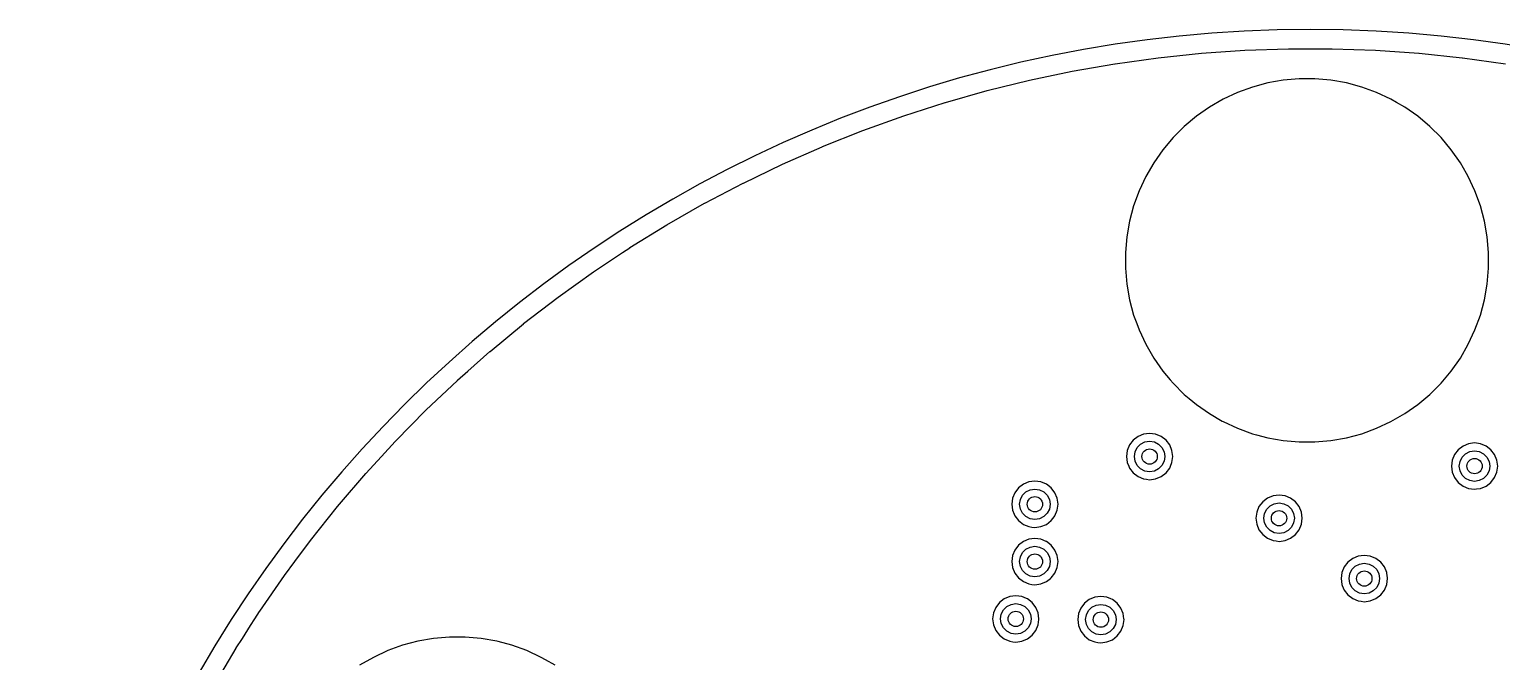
# Model space of a CAD drawing. Extents: x 116 to 183, y -110.2 to -37.6.
# Drawn here: x 115.95 to 154.46, y -54.12 to -37.57 of the extents above; entities that cross this region are included whole.
import ezdxf

# ---------------------------------------------------------------- set-up
doc = ezdxf.new("R2010")
doc.units = 0
doc.layers.add('BLACK', color=7, linetype='CONTINUOUS')

msp = doc.modelspace()

# ---------------------------------------------------------------- linework, layer by layer
at = {"layer": 'BLACK', "linetype": 'CONTINUOUS'}
for p, q in [((146.608052, -38.197479), (147.740315, -38.119176)), ((147.740315, -38.119176), (147.744527, -38.118958)), ((147.744527, -38.118958), (148.878766, -38.079785)), ((148.878766, -38.079785), (148.883046, -38.079712)), ((148.883046, -38.079712), (150.017958, -38.079712)), ((150.017958, -38.079712), (150.022237, -38.079785)), ((150.022237, -38.079785), (151.156473, -38.118958)), ((151.156473, -38.118958), (151.160691, -38.119176)), ((151.160691, -38.119176), (152.292946, -38.197479)), ((143.224337, -38.667515), (144.34244, -38.472572)), ((144.34244, -38.472572), (144.346555, -38.471927)), ((144.346555, -38.471927), (145.470788, -38.315686)), ((145.470788, -38.315686), (145.474919, -38.315185)), ((145.474919, -38.315185), (146.60382, -38.197845)), ((146.60382, -38.197845), (146.608052, -38.197479)), ((152.292946, -38.197479), (152.297188, -38.197846)), ((152.297188, -38.197846), (153.426077, -38.315184)), ((153.426077, -38.315184), (153.430222, -38.315687)), ((153.430222, -38.315687), (154.55444, -38.471926)), ((142.109517, -38.901721), (143.220186, -38.668312)), ((143.220186, -38.668312), (143.224337, -38.667515)), ((149.159825, -38.86775), (148.746582, -38.903904)), ((149.159829, -38.86775), (149.159825, -38.86775)), ((149.574651, -38.86775), (149.159829, -38.86775)), ((149.574654, -38.86775), (149.574651, -38.86775)), ((149.987899, -38.903904), (149.574654, -38.86775)), ((139.907385, -39.484843), (140.999312, -39.175361)), ((140.999312, -39.175361), (141.003387, -39.174282)), ((141.003387, -39.174282), (142.105368, -38.902668)), ((142.105368, -38.902668), (142.109517, -38.901721)), ((147.547556, -39.225184), (147.17163, -39.40048)), ((147.937386, -39.083297), (147.547556, -39.225184)), ((148.338056, -38.975939), (147.937386, -39.083297)), ((148.338073, -38.975935), (148.338056, -38.975939)), ((148.746578, -38.903904), (148.338073, -38.975935)), ((148.746582, -38.903904), (148.746578, -38.903904)), ((150.396406, -38.975935), (149.987899, -38.903904)), ((150.39641, -38.975935), (150.396406, -38.975935)), ((150.396416, -38.975937), (150.39641, -38.975935)), ((150.396426, -38.975939), (150.396416, -38.975937)), ((150.797093, -39.083297), (150.396423, -38.975939)), ((150.396423, -38.975939), (150.396426, -38.975939)), ((150.797103, -39.0833), (150.797093, -39.083297)), ((150.797104, -39.083301), (150.797103, -39.0833)), ((151.18691, -39.225179), (150.797104, -39.083301)), ((151.186912, -39.22518), (151.18691, -39.225179)), ((151.186923, -39.225184), (151.186912, -39.22518)), ((151.562849, -39.40048), (151.186923, -39.225184)), ((138.822658, -39.833079), (139.903304, -39.486076)), ((139.903304, -39.486076), (139.907385, -39.484843)), ((146.812348, -39.607913), (146.472562, -39.845834)), ((146.812374, -39.607897), (146.812348, -39.607913)), ((147.171606, -39.400493), (146.812374, -39.607897)), ((147.17163, -39.40048), (147.171606, -39.400493)), ((151.562873, -39.400493), (151.562849, -39.40048)), ((151.708967, -39.484841), (151.562873, -39.400493)), ((151.922114, -39.607902), (151.708967, -39.484841)), ((151.92212, -39.607906), (151.922114, -39.607902)), ((151.922131, -39.607913), (151.92212, -39.607906)), ((152.261917, -39.845834), (151.922131, -39.607913)), ((137.750722, -40.218506), (138.818726, -39.834417)), ((138.818726, -39.834417), (138.822658, -39.833079)), ((146.472562, -39.845834), (146.154788, -40.112479)), ((152.579691, -40.112479), (152.261917, -39.845834)), ((136.692641, -40.640735), (137.746746, -40.220013)), ((137.746746, -40.220013), (137.750722, -40.218506)), ((145.861469, -40.405798), (145.594824, -40.723572)), ((146.154788, -40.112479), (145.861469, -40.405798)), ((152.87301, -40.405798), (152.579691, -40.112479)), ((153.139655, -40.723572), (152.87301, -40.405798)), ((135.649812, -41.099213), (136.688767, -40.642359)), ((136.688767, -40.642359), (136.692641, -40.640735)), ((145.594824, -40.723572), (145.356903, -41.063358)), ((153.377576, -41.063358), (153.139655, -40.723572)), ((134.623431, -41.593411), (135.645957, -41.100989)), ((135.645957, -41.100989), (135.649812, -41.099213)), ((145.356887, -41.063384), (145.149483, -41.422616)), ((145.356903, -41.063358), (145.356887, -41.063384)), ((153.37758, -41.063365), (153.377576, -41.063358)), ((153.377588, -41.063376), (153.37758, -41.063365)), ((153.538356, -41.341833), (153.377588, -41.063376)), ((145.14947, -41.42264), (144.974174, -41.798566)), ((145.149483, -41.422616), (145.14947, -41.42264)), ((153.584996, -41.422616), (153.538356, -41.341833)), ((153.585009, -41.42264), (153.584996, -41.422616)), ((153.760305, -41.798566), (153.585009, -41.42264)), ((133.614643, -42.122781), (134.619632, -41.595321)), ((134.619632, -41.595321), (134.623431, -41.593411)), ((144.974174, -41.798566), (144.832287, -42.188396)), ((153.760306, -41.798571), (153.760305, -41.798566)), ((153.760311, -41.79858), (153.760306, -41.798571)), ((153.902189, -42.188386), (153.760311, -41.79858)), ((132.624793, -42.686619), (133.610967, -42.124792)), ((133.610967, -42.124792), (133.614643, -42.122781)), ((144.832287, -42.188396), (144.724929, -42.589066)), ((154.009553, -42.589074), (153.902189, -42.188386)), ((131.655029, -43.284267), (132.621191, -42.688754)), ((132.621191, -42.688754), (132.624793, -42.686619)), ((144.724925, -42.589083), (144.652894, -42.997588)), ((144.724929, -42.589066), (144.724925, -42.589083)), ((154.081586, -42.997595), (154.009553, -42.589074)), ((144.652894, -42.997592), (144.61674, -43.410835)), ((144.652894, -42.997588), (144.652894, -42.997592)), ((154.11774, -43.410839), (154.081586, -42.997595)), ((130.706379, -43.915089), (131.464586, -43.410835)), ((131.464586, -43.410835), (131.651465, -43.286549)), ((131.651465, -43.286549), (131.655029, -43.284267)), ((144.61674, -43.410835), (144.61674, -43.825664)), ((154.11774, -43.825661), (154.11774, -43.410839)), ((144.61674, -43.825664), (144.652894, -44.238907)), ((154.081586, -44.238905), (154.11774, -43.825661)), ((129.780136, -44.578233), (130.70295, -43.917456)), ((130.70295, -43.917456), (130.706379, -43.915089)), ((144.652894, -44.238907), (144.652894, -44.238911)), ((144.652894, -44.238911), (144.724925, -44.647416)), ((154.009553, -44.647426), (154.081586, -44.238905)), ((128.877333, -45.272952), (129.776759, -44.58074)), ((129.776759, -44.58074), (129.780136, -44.578233)), ((144.724925, -44.647416), (144.724929, -44.647433)), ((144.724929, -44.647433), (144.832287, -45.048103)), ((153.902189, -45.048114), (154.009553, -44.647426)), ((144.832287, -45.048103), (144.83229, -45.048113)), ((144.83229, -45.048113), (144.832291, -45.048114)), ((144.832291, -45.048114), (144.913946, -45.27246)), ((153.760311, -45.43792), (153.902189, -45.048114)), ((127.999001, -45.998455), (128.874016, -45.275597)), ((128.874016, -45.275597), (128.877333, -45.272952)), ((144.913946, -45.27246), (144.974174, -45.437933)), ((144.974174, -45.437933), (145.14947, -45.813859)), ((145.14947, -45.813859), (145.14948, -45.813877)), ((145.14948, -45.813877), (145.356892, -46.173124)), ((153.377588, -46.173124), (153.585, -45.813877)), ((153.585, -45.813877), (153.585004, -45.813867)), ((153.585004, -45.813867), (153.585009, -45.813859)), ((153.585009, -45.813859), (153.760305, -45.437933)), ((153.760305, -45.437932), (153.760311, -45.43792)), ((153.760305, -45.437933), (153.760305, -45.437932)), ((127.418175, -46.512927), (127.995807, -46.00119)), ((127.995807, -46.00119), (127.999001, -45.998455)), ((145.356892, -46.173124), (145.356896, -46.17313)), ((145.356896, -46.17313), (145.356903, -46.173141)), ((145.356903, -46.173141), (145.594824, -46.512927)), ((153.139656, -46.512926), (153.377588, -46.173124)), ((127.146315, -46.753774), (127.418175, -46.512927)), ((145.594824, -46.512927), (145.787554, -46.742613)), ((152.873013, -46.830699), (153.139656, -46.512926)), ((126.320103, -47.538168), (127.143167, -46.75666)), ((127.143167, -46.75666), (127.146315, -46.753774)), ((145.787554, -46.742613), (145.861467, -46.830699)), ((145.861467, -46.830699), (146.154791, -47.124023)), ((152.579689, -47.124023), (152.873013, -46.830699)), ((146.154791, -47.124023), (146.286918, -47.234891)), ((146.286918, -47.234891), (146.472562, -47.390665)), ((152.261916, -47.390666), (152.579689, -47.124023)), ((125.521515, -48.350558), (126.317119, -47.541101)), ((126.317119, -47.541101), (126.320103, -47.538168)), ((146.472562, -47.390665), (146.812348, -47.628586)), ((146.812348, -47.628586), (146.812355, -47.62859)), ((146.812355, -47.62859), (146.812366, -47.628598)), ((146.812366, -47.628598), (147.149046, -47.822981)), ((151.562867, -47.83601), (151.922114, -47.628598)), ((151.922114, -47.628598), (152.261916, -47.390666)), ((147.149046, -47.822981), (147.171606, -47.836006)), ((147.171606, -47.836006), (147.17163, -47.836019)), ((147.17163, -47.836019), (147.547556, -48.011315)), ((147.547556, -48.011315), (147.547561, -48.011316)), ((147.547561, -48.011316), (147.54757, -48.011321)), ((147.54757, -48.011321), (147.937376, -48.153199)), ((150.797104, -48.153199), (151.18691, -48.011321)), ((151.18691, -48.011321), (151.186923, -48.011315)), ((151.186923, -48.011315), (151.562849, -47.836019)), ((151.562849, -47.836019), (151.562857, -47.836014)), ((151.562857, -47.836014), (151.562867, -47.83601)), ((125.155046, -48.749998), (125.518621, -48.353607)), ((125.518621, -48.353607), (125.521515, -48.350558)), ((144.725463, -48.44716), (144.664956, -48.593237)), ((144.821718, -48.321718), (144.725463, -48.44716)), ((144.94716, -48.225463), (144.821718, -48.321718)), ((144.869577, -48.626393), (144.926393, -48.514886)), ((144.926393, -48.514886), (145.014886, -48.426393)), ((145.093237, -48.164956), (144.94716, -48.225463)), ((145.014886, -48.426393), (145.126393, -48.369577)), ((145.093239, -48.164955), (145.093237, -48.164956)), ((145.249999, -48.144318), (145.093239, -48.164955)), ((145.126393, -48.369577), (145.25, -48.35)), ((145.250001, -48.144318), (145.249999, -48.144318)), ((145.25, -48.35), (145.373607, -48.369577)), ((145.40676, -48.164955), (145.250001, -48.144318)), ((145.373607, -48.369577), (145.485114, -48.426393)), ((145.406762, -48.164956), (145.40676, -48.164955)), ((145.552841, -48.225464), (145.406762, -48.164956)), ((145.485114, -48.426393), (145.573607, -48.514886)), ((145.678282, -48.321718), (145.552841, -48.225464)), ((145.573607, -48.514886), (145.630423, -48.626393)), ((145.774536, -48.447159), (145.678282, -48.321718)), ((145.835044, -48.593238), (145.774536, -48.447159)), ((147.937376, -48.153199), (147.937382, -48.1532)), ((147.937382, -48.1532), (147.937386, -48.153202)), ((147.937386, -48.153202), (148.0465, -48.182438)), ((148.0465, -48.182438), (148.338064, -48.260563)), ((148.338064, -48.260563), (148.746585, -48.332596)), ((148.746585, -48.332596), (149.159827, -48.368749)), ((149.159827, -48.368749), (149.159828, -48.36875)), ((149.159828, -48.36875), (149.159829, -48.36875)), ((149.159829, -48.36875), (149.574652, -48.36875)), ((149.574652, -48.368749), (149.987895, -48.332596)), ((149.574652, -48.36875), (149.574652, -48.368749)), ((149.987895, -48.332596), (150.396416, -48.260563)), ((150.396416, -48.260563), (150.797104, -48.153199)), ((153.44716, -48.475463), (153.321718, -48.571718)), ((153.593237, -48.414956), (153.44716, -48.475463)), ((153.593239, -48.414955), (153.593237, -48.414956)), ((153.749999, -48.394318), (153.593239, -48.414955)), ((153.750001, -48.394318), (153.749999, -48.394318)), ((153.90676, -48.414955), (153.750001, -48.394318)), ((153.906762, -48.414956), (153.90676, -48.414955)), ((154.052841, -48.475464), (153.906762, -48.414956)), ((154.178282, -48.571718), (154.052841, -48.475464)), ((124.751456, -49.190016), (125.155046, -48.749998)), ((144.664955, -48.593239), (144.644318, -48.749998)), ((144.644318, -48.749998), (144.644318, -48.750001)), ((144.644318, -48.750001), (144.664955, -48.90676)), ((144.664956, -48.593237), (144.664955, -48.593239)), ((144.85, -48.75), (144.869577, -48.626393)), ((144.869577, -48.873607), (144.85, -48.75)), ((144.926393, -48.985114), (144.869577, -48.873607)), ((145.630423, -48.873607), (145.573607, -48.985114)), ((145.630423, -48.626393), (145.65, -48.75)), ((145.65, -48.75), (145.630423, -48.873607)), ((145.835044, -48.593239), (145.835044, -48.593238)), ((145.848725, -48.697159), (145.835044, -48.593239)), ((145.835044, -48.906762), (145.855682, -48.75)), ((145.855682, -48.75), (145.848725, -48.697159)), ((153.164955, -48.843239), (153.144318, -48.999998)), ((153.164956, -48.843237), (153.164955, -48.843239)), ((153.225463, -48.69716), (153.164956, -48.843237)), ((153.321718, -48.571718), (153.225463, -48.69716)), ((153.35, -49), (153.369577, -48.876393)), ((153.369577, -48.876393), (153.426393, -48.764886)), ((153.426393, -48.764886), (153.514886, -48.676393)), ((153.514886, -48.676393), (153.626393, -48.619577)), ((153.626393, -48.619577), (153.75, -48.6)), ((153.75, -48.6), (153.873607, -48.619577)), ((153.873607, -48.619577), (153.985114, -48.676393)), ((153.985114, -48.676393), (154.073607, -48.764886)), ((154.073607, -48.764886), (154.130423, -48.876393)), ((154.130423, -48.876393), (154.15, -49)), ((154.274536, -48.697159), (154.178282, -48.571718)), ((154.335044, -48.843238), (154.274536, -48.697159)), ((154.355682, -49), (154.335044, -48.843238)), ((124.05836, -49.999998), (124.748656, -49.193175)), ((124.748656, -49.193175), (124.751456, -49.190016)), ((144.664955, -48.90676), (144.664956, -48.906762)), ((144.664956, -48.906762), (144.703576, -49)), ((144.703576, -49), (144.725464, -49.052841)), ((144.725464, -49.052841), (144.821718, -49.178282)), ((144.821718, -49.178282), (144.947159, -49.274536)), ((145.014886, -49.073607), (144.926393, -48.985114)), ((144.947159, -49.274536), (145.093238, -49.335044)), ((145.126393, -49.130423), (145.014886, -49.073607)), ((145.25, -49.15), (145.126393, -49.130423)), ((145.373607, -49.130423), (145.25, -49.15)), ((145.485114, -49.073607), (145.373607, -49.130423)), ((145.406762, -49.335044), (145.552841, -49.274536)), ((145.573607, -48.985114), (145.485114, -49.073607)), ((145.552841, -49.274536), (145.678282, -49.178282)), ((145.678282, -49.178282), (145.774536, -49.052841)), ((145.774536, -49.052841), (145.796424, -48.999998)), ((145.796424, -48.999998), (145.835044, -48.906762)), ((153.144318, -48.999998), (153.144318, -49.000001)), ((153.144318, -49.000001), (153.164955, -49.15676)), ((153.164955, -49.15676), (153.164956, -49.156762)), ((153.164956, -49.156762), (153.225464, -49.302841)), ((153.369577, -49.123607), (153.35, -49)), ((153.426393, -49.235114), (153.369577, -49.123607)), ((153.514886, -49.323607), (153.426393, -49.235114)), ((154.073607, -49.235114), (153.985114, -49.323607)), ((154.130423, -49.123607), (154.073607, -49.235114)), ((154.15, -49), (154.130423, -49.123607)), ((154.274536, -49.302841), (154.335044, -49.156762)), ((154.335044, -49.156762), (154.355682, -49)), ((141.821718, -49.571718), (141.725463, -49.69716)), ((141.94716, -49.475463), (141.821718, -49.571718)), ((142.093237, -49.414956), (141.94716, -49.475463)), ((142.014886, -49.676393), (142.126393, -49.619577)), ((142.093239, -49.414955), (142.093237, -49.414956)), ((142.249999, -49.394318), (142.093239, -49.414955)), ((142.126393, -49.619577), (142.25, -49.6)), ((142.250001, -49.394318), (142.249999, -49.394318)), ((142.25, -49.6), (142.373607, -49.619577)), ((142.40676, -49.414955), (142.250001, -49.394318)), ((142.373607, -49.619577), (142.485114, -49.676393)), ((142.406762, -49.414956), (142.40676, -49.414955)), ((142.552841, -49.475464), (142.406762, -49.414956)), ((142.678282, -49.571718), (142.552841, -49.475464)), ((142.774536, -49.697159), (142.678282, -49.571718)), ((145.093238, -49.335044), (145.171619, -49.345363)), ((145.171619, -49.345363), (145.249999, -49.355682)), ((145.249999, -49.355682), (145.25, -49.355682)), ((145.25, -49.355682), (145.250001, -49.355682)), ((145.250001, -49.355682), (145.302254, -49.348802)), ((145.302254, -49.348802), (145.406762, -49.335044)), ((153.225464, -49.302841), (153.321718, -49.428282)), ((153.321718, -49.428282), (153.447159, -49.524536)), ((153.447159, -49.524536), (153.593238, -49.585044)), ((153.626393, -49.380423), (153.514886, -49.323607)), ((153.593238, -49.585044), (153.671619, -49.595363)), ((153.75, -49.4), (153.626393, -49.380423)), ((153.671619, -49.595363), (153.749999, -49.605682)), ((153.749999, -49.605682), (153.75, -49.605682)), ((153.873607, -49.380423), (153.75, -49.4)), ((153.75, -49.605682), (153.750001, -49.605682)), ((153.750001, -49.605682), (153.802254, -49.598802)), ((153.802254, -49.598802), (153.906762, -49.585044)), ((153.985114, -49.323607), (153.873607, -49.380423)), ((153.906762, -49.585044), (154.052841, -49.524536)), ((154.052841, -49.524536), (154.178282, -49.428282)), ((154.178282, -49.428282), (154.274536, -49.302841)), ((124.008108, -50.058844), (124.010822, -50.05556)), ((124.010822, -50.05556), (124.058358, -50)), ((124.058358, -50), (124.05836, -49.999998)), ((141.664955, -49.843239), (141.644318, -49.999998)), ((141.644318, -49.999998), (141.644318, -50.000001)), ((141.644318, -50.000001), (141.664955, -50.15676)), ((141.664956, -49.843237), (141.664955, -49.843239)), ((141.725463, -49.69716), (141.664956, -49.843237)), ((141.85, -50), (141.869577, -49.876393)), ((141.869577, -50.123607), (141.85, -50)), ((141.869577, -49.876393), (141.926393, -49.764886)), ((141.926393, -49.764886), (142.014886, -49.676393)), ((142.485114, -49.676393), (142.573607, -49.764886)), ((142.573607, -49.764886), (142.630423, -49.876393)), ((142.630423, -49.876393), (142.65, -50)), ((142.65, -50), (142.630423, -50.123607)), ((142.835044, -49.843238), (142.774536, -49.697159)), ((142.855682, -50), (142.835044, -49.843238)), ((142.835044, -50.156762), (142.855682, -50)), ((148.206718, -49.936718), (148.110463, -50.06216)), ((148.33216, -49.840463), (148.206718, -49.936718)), ((148.311393, -50.129886), (148.399886, -50.041393)), ((148.478237, -49.779956), (148.33216, -49.840463)), ((148.399886, -50.041393), (148.511393, -49.984577)), ((148.478239, -49.779955), (148.478237, -49.779956)), ((148.634999, -49.759318), (148.478239, -49.779955)), ((148.511393, -49.984577), (148.635, -49.965)), ((148.635001, -49.759318), (148.634999, -49.759318)), ((148.635, -49.965), (148.758607, -49.984577)), ((148.79176, -49.779955), (148.635001, -49.759318)), ((148.758607, -49.984577), (148.870114, -50.041393)), ((148.791762, -49.779956), (148.79176, -49.779955)), ((148.937841, -49.840464), (148.791762, -49.779956)), ((148.870114, -50.041393), (148.958607, -50.129886)), ((149.063282, -49.936718), (148.937841, -49.840464)), ((149.159536, -50.062159), (149.063282, -49.936718)), ((123.300464, -50.946201), (124.008108, -50.058844)), ((141.664955, -50.15676), (141.664956, -50.156762)), ((141.664956, -50.156762), (141.707477, -50.259418)), ((141.707477, -50.259418), (141.725464, -50.302841)), ((141.725464, -50.302841), (141.821718, -50.428282)), ((141.821718, -50.428282), (141.947159, -50.524536)), ((141.926393, -50.235114), (141.869577, -50.123607)), ((142.014886, -50.323607), (141.926393, -50.235114)), ((142.126393, -50.380423), (142.014886, -50.323607)), ((142.25, -50.4), (142.126393, -50.380423)), ((142.373607, -50.380423), (142.25, -50.4)), ((142.485114, -50.323607), (142.373607, -50.380423)), ((142.573607, -50.235114), (142.485114, -50.323607)), ((142.552841, -50.524536), (142.678282, -50.428282)), ((142.630423, -50.123607), (142.573607, -50.235114)), ((142.678282, -50.428282), (142.726841, -50.364998)), ((142.726841, -50.364998), (142.774536, -50.302841)), ((142.774536, -50.302841), (142.835044, -50.156762)), ((148.049955, -50.208239), (148.029318, -50.364998)), ((148.029318, -50.364998), (148.029318, -50.365001)), ((148.029318, -50.365001), (148.049955, -50.52176)), ((148.049956, -50.208237), (148.049955, -50.208239)), ((148.110463, -50.06216), (148.049956, -50.208237)), ((148.235, -50.365), (148.254577, -50.241393)), ((148.254577, -50.488607), (148.235, -50.365)), ((148.254577, -50.241393), (148.311393, -50.129886)), ((148.958607, -50.129886), (149.015423, -50.241393)), ((149.015423, -50.241393), (149.035, -50.365)), ((149.035, -50.365), (149.015423, -50.488607)), ((149.220044, -50.208238), (149.159536, -50.062159)), ((149.240682, -50.365), (149.220044, -50.208238)), ((149.220044, -50.521762), (149.240682, -50.365)), ((141.947159, -50.524536), (142.093238, -50.585044)), ((142.093238, -50.585044), (142.171619, -50.595363)), ((142.171619, -50.595363), (142.249999, -50.605682)), ((142.249999, -50.605682), (142.25, -50.605682)), ((142.25, -50.605682), (142.250001, -50.605682)), ((142.250001, -50.605682), (142.302254, -50.598802)), ((142.302254, -50.598802), (142.406762, -50.585044)), ((142.406762, -50.585044), (142.552841, -50.524536)), ((148.049955, -50.52176), (148.049956, -50.521762)), ((148.049956, -50.521762), (148.110464, -50.667841)), ((148.110464, -50.667841), (148.206718, -50.793282)), ((148.206718, -50.793282), (148.332159, -50.889536)), ((148.311393, -50.600114), (148.254577, -50.488607)), ((148.399886, -50.688607), (148.311393, -50.600114)), ((148.511393, -50.745423), (148.399886, -50.688607)), ((148.635, -50.765), (148.511393, -50.745423)), ((148.758607, -50.745423), (148.635, -50.765)), ((148.870114, -50.688607), (148.758607, -50.745423)), ((148.958607, -50.600114), (148.870114, -50.688607)), ((148.937841, -50.889536), (149.063282, -50.793282)), ((149.015423, -50.488607), (148.958607, -50.600114)), ((149.063282, -50.793282), (149.159536, -50.667841)), ((149.159536, -50.667841), (149.220044, -50.521762)), ((122.889187, -51.499998), (123.297908, -50.949523)), ((123.297908, -50.949523), (123.300464, -50.946201)), ((141.725463, -51.19716), (141.664956, -51.343237)), ((141.821718, -51.071718), (141.725463, -51.19716)), ((141.94716, -50.975463), (141.821718, -51.071718)), ((141.926393, -51.264886), (142.014886, -51.176393)), ((142.093237, -50.914956), (141.94716, -50.975463)), ((142.014886, -51.176393), (142.126393, -51.119577)), ((142.093239, -50.914955), (142.093237, -50.914956)), ((142.249999, -50.894318), (142.093239, -50.914955)), ((142.126393, -51.119577), (142.25, -51.1)), ((142.250001, -50.894318), (142.249999, -50.894318)), ((142.25, -51.1), (142.373607, -51.119577)), ((142.40676, -50.914955), (142.250001, -50.894318)), ((142.373607, -51.119577), (142.485114, -51.176393)), ((142.406762, -50.914956), (142.40676, -50.914955)), ((142.541296, -50.970682), (142.406762, -50.914956)), ((142.485114, -51.176393), (142.573607, -51.264886)), ((142.552841, -50.975464), (142.541296, -50.970682)), ((142.678282, -51.071718), (142.552841, -50.975464)), ((142.774536, -51.197159), (142.678282, -51.071718)), ((142.835044, -51.343238), (142.774536, -51.197159)), ((148.332159, -50.889536), (148.478238, -50.950044)), ((148.478238, -50.950044), (148.556619, -50.960363)), ((148.556619, -50.960363), (148.634999, -50.970682)), ((148.634999, -50.970682), (148.635, -50.970682)), ((148.635, -50.970682), (148.635001, -50.970682)), ((148.635001, -50.970682), (148.687254, -50.963802)), ((148.687254, -50.963802), (148.791762, -50.950044)), ((148.791762, -50.950044), (148.937841, -50.889536)), ((122.621319, -51.86077), (122.889187, -51.499998)), ((141.664955, -51.343239), (141.644318, -51.499998)), ((141.644318, -51.499998), (141.644318, -51.500001)), ((141.644318, -51.500001), (141.664955, -51.65676)), ((141.664956, -51.343237), (141.664955, -51.343239)), ((141.85, -51.5), (141.869577, -51.376393)), ((141.869577, -51.623607), (141.85, -51.5)), ((141.869577, -51.376393), (141.926393, -51.264886)), ((142.573607, -51.264886), (142.630423, -51.376393)), ((142.630423, -51.376393), (142.65, -51.5)), ((142.65, -51.5), (142.630423, -51.623607)), ((142.855682, -51.5), (142.835044, -51.343238)), ((142.835044, -51.656762), (142.855682, -51.5)), ((150.436718, -51.514718), (150.340463, -51.64016)), ((150.56216, -51.418463), (150.436718, -51.514718)), ((150.708237, -51.357956), (150.56216, -51.418463)), ((150.629886, -51.619393), (150.741393, -51.562577)), ((150.708239, -51.357955), (150.708237, -51.357956)), ((150.864999, -51.337318), (150.708239, -51.357955)), ((150.741393, -51.562577), (150.865, -51.543)), ((150.865001, -51.337318), (150.864999, -51.337318)), ((150.865, -51.543), (150.988607, -51.562577)), ((151.02176, -51.357955), (150.865001, -51.337318)), ((150.988607, -51.562577), (151.100114, -51.619393)), ((151.021762, -51.357956), (151.02176, -51.357955)), ((151.167841, -51.418464), (151.021762, -51.357956)), ((151.293282, -51.514718), (151.167841, -51.418464)), ((151.389536, -51.640159), (151.293282, -51.514718)), ((121.974127, -52.798261), (122.618857, -51.864208)), ((122.618857, -51.864208), (122.621319, -51.86077)), ((141.664955, -51.65676), (141.664956, -51.656762)), ((141.664956, -51.656762), (141.725464, -51.802841)), ((141.725464, -51.802841), (141.821718, -51.928282)), ((141.821718, -51.928282), (141.947159, -52.024536)), ((141.926393, -51.735114), (141.869577, -51.623607)), ((142.014886, -51.823607), (141.926393, -51.735114)), ((142.126393, -51.880423), (142.014886, -51.823607)), ((142.25, -51.9), (142.126393, -51.880423)), ((142.373607, -51.880423), (142.25, -51.9)), ((142.485114, -51.823607), (142.373607, -51.880423)), ((142.573607, -51.735114), (142.485114, -51.823607)), ((142.552841, -52.024536), (142.659104, -51.942998)), ((142.630423, -51.623607), (142.573607, -51.735114)), ((142.659104, -51.942998), (142.678282, -51.928282)), ((142.678282, -51.928282), (142.774536, -51.802841)), ((142.774536, -51.802841), (142.835044, -51.656762)), ((150.279955, -51.786239), (150.259318, -51.942998)), ((150.259318, -51.942998), (150.259318, -51.943001)), ((150.259318, -51.943001), (150.279955, -52.09976)), ((150.279956, -51.786237), (150.279955, -51.786239)), ((150.340463, -51.64016), (150.279956, -51.786237)), ((150.465, -51.943), (150.484577, -51.819393)), ((150.484577, -52.066607), (150.465, -51.943)), ((150.484577, -51.819393), (150.541393, -51.707886)), ((150.541393, -51.707886), (150.629886, -51.619393)), ((151.100114, -51.619393), (151.188607, -51.707886)), ((151.188607, -51.707886), (151.245423, -51.819393)), ((151.245423, -51.819393), (151.265, -51.943)), ((151.265, -51.943), (151.245423, -52.066607)), ((151.450044, -51.786238), (151.389536, -51.640159)), ((151.45223, -51.802841), (151.450044, -51.786238)), ((151.450044, -52.099762), (151.470682, -51.943)), ((151.468744, -51.928282), (151.45223, -51.802841)), ((151.470682, -51.943), (151.468744, -51.928282)), ((141.947159, -52.024536), (142.093238, -52.085044)), ((142.093238, -52.085044), (142.171619, -52.095363)), ((142.171619, -52.095363), (142.249999, -52.105682)), ((142.249999, -52.105682), (142.25, -52.105682)), ((142.25, -52.105682), (142.250001, -52.105682)), ((142.250001, -52.105682), (142.302254, -52.098802)), ((142.302254, -52.098802), (142.406762, -52.085044)), ((142.406762, -52.085044), (142.552841, -52.024536)), ((150.279955, -52.09976), (150.279956, -52.099762)), ((150.279956, -52.099762), (150.289284, -52.122283)), ((150.289284, -52.122283), (150.340464, -52.245841)), ((150.340464, -52.245841), (150.436718, -52.371282)), ((150.541393, -52.178114), (150.484577, -52.066607)), ((150.629886, -52.266607), (150.541393, -52.178114)), ((150.741393, -52.323423), (150.629886, -52.266607)), ((150.865, -52.343), (150.741393, -52.323423)), ((150.988607, -52.323423), (150.865, -52.343)), ((151.100114, -52.266607), (150.988607, -52.323423)), ((151.188607, -52.178114), (151.100114, -52.266607)), ((151.245423, -52.066607), (151.188607, -52.178114)), ((151.293282, -52.371282), (151.389536, -52.245841)), ((151.389536, -52.245841), (151.450044, -52.099762)), ((141.225463, -52.69716), (141.164956, -52.843237)), ((141.321718, -52.571718), (141.225463, -52.69716)), ((141.44716, -52.475463), (141.321718, -52.571718)), ((141.426393, -52.764886), (141.514886, -52.676393)), ((141.593237, -52.414956), (141.44716, -52.475463)), ((141.514886, -52.676393), (141.626393, -52.619577)), ((141.593239, -52.414955), (141.593237, -52.414956)), ((141.749999, -52.394318), (141.593239, -52.414955)), ((141.626393, -52.619577), (141.75, -52.6)), ((141.750001, -52.394318), (141.749999, -52.394318)), ((141.75, -52.6), (141.873607, -52.619577)), ((141.90676, -52.414955), (141.750001, -52.394318)), ((141.873607, -52.619577), (141.985114, -52.676393)), ((141.906762, -52.414956), (141.90676, -52.414955)), ((142.033701, -52.467536), (141.906762, -52.414956)), ((141.985114, -52.676393), (142.073607, -52.764886)), ((142.052841, -52.475464), (142.033701, -52.467536)), ((142.178282, -52.571718), (142.052841, -52.475464)), ((142.274536, -52.697159), (142.178282, -52.571718)), ((142.335044, -52.843238), (142.274536, -52.697159)), ((143.450463, -52.71519), (143.389956, -52.861267)), ((143.546718, -52.589748), (143.450463, -52.71519)), ((143.67216, -52.493493), (143.546718, -52.589748)), ((143.651393, -52.782916), (143.739886, -52.694423)), ((143.818237, -52.432986), (143.67216, -52.493493)), ((143.739886, -52.694423), (143.851393, -52.637607)), ((143.818239, -52.432985), (143.818237, -52.432986)), ((143.974999, -52.412348), (143.818239, -52.432985)), ((143.851393, -52.637607), (143.975, -52.61803)), ((143.975001, -52.412348), (143.974999, -52.412348)), ((143.975, -52.61803), (144.098607, -52.637607)), ((144.13176, -52.432985), (143.975001, -52.412348)), ((144.098607, -52.637607), (144.210114, -52.694423)), ((144.131762, -52.432986), (144.13176, -52.432985)), ((144.23431, -52.475463), (144.131762, -52.432986)), ((144.210114, -52.694423), (144.298607, -52.782916)), ((144.277841, -52.493494), (144.23431, -52.475463)), ((144.403282, -52.589748), (144.277841, -52.493494)), ((144.499536, -52.715189), (144.403282, -52.589748)), ((144.560044, -52.861268), (144.499536, -52.715189)), ((150.436718, -52.371282), (150.562159, -52.467536)), ((150.562159, -52.467536), (150.708238, -52.528044)), ((150.708238, -52.528044), (150.786619, -52.538363)), ((150.786619, -52.538363), (150.864999, -52.548682)), ((150.864999, -52.548682), (150.865, -52.548682)), ((150.865, -52.548682), (150.865001, -52.548682)), ((150.865001, -52.548682), (150.917254, -52.541802)), ((150.917254, -52.541802), (151.021762, -52.528044)), ((151.021762, -52.528044), (151.167841, -52.467536)), ((151.167841, -52.467536), (151.293282, -52.371282)), ((121.732895, -53.17479), (121.84484, -52.999998)), ((121.84484, -52.999998), (121.971781, -52.80179)), ((121.971781, -52.80179), (121.974127, -52.798261)), ((141.164955, -52.843239), (141.144318, -52.999998)), ((141.144318, -52.999998), (141.144318, -53.000001)), ((141.144318, -53.000001), (141.164955, -53.15676)), ((141.164956, -52.843237), (141.164955, -52.843239)), ((141.35, -53), (141.369577, -52.876393)), ((141.369577, -53.123607), (141.35, -53)), ((141.369577, -52.876393), (141.426393, -52.764886)), ((141.426393, -53.235114), (141.369577, -53.123607)), ((142.073607, -52.764886), (142.130423, -52.876393)), ((142.130423, -53.123607), (142.073607, -53.235114)), ((142.130423, -52.876393), (142.15, -53)), ((142.15, -53), (142.130423, -53.123607)), ((142.355682, -53), (142.335044, -52.843238)), ((142.335044, -53.156762), (142.353309, -53.018028)), ((142.353309, -53.018028), (142.355682, -53)), ((143.389955, -52.861269), (143.369318, -53.018028)), ((143.369318, -53.018028), (143.369318, -53.018031)), ((143.369318, -53.018031), (143.389955, -53.17479)), ((143.389956, -52.861267), (143.389955, -52.861269)), ((143.575, -53.01803), (143.594577, -52.894423)), ((143.594577, -53.141637), (143.575, -53.01803)), ((143.594577, -52.894423), (143.651393, -52.782916)), ((144.298607, -52.782916), (144.355423, -52.894423)), ((144.355423, -52.894423), (144.375, -53.01803)), ((144.375, -53.01803), (144.355423, -53.141637)), ((144.560044, -52.861269), (144.560044, -52.861268)), ((144.578308, -53.000001), (144.560044, -52.861269)), ((144.560044, -53.174792), (144.580682, -53.01803)), ((144.580682, -53.01803), (144.578308, -53.000001)), ((121.359695, -53.757508), (121.518913, -53.508904)), ((121.518913, -53.508904), (121.732895, -53.17479)), ((126.521578, -53.508904), (126.113073, -53.580935)), ((126.521582, -53.508904), (126.521578, -53.508904)), ((126.934825, -53.47275), (126.521582, -53.508904)), ((126.934829, -53.47275), (126.934825, -53.47275)), ((127.349651, -53.47275), (126.934829, -53.47275)), ((127.349654, -53.47275), (127.349651, -53.47275)), ((127.762899, -53.508904), (127.349654, -53.47275)), ((128.171406, -53.580935), (127.762899, -53.508904)), ((141.164955, -53.15676), (141.164956, -53.156762)), ((141.164956, -53.156762), (141.225464, -53.302841)), ((141.225464, -53.302841), (141.321718, -53.428282)), ((141.321718, -53.428282), (141.447159, -53.524536)), ((141.514886, -53.323607), (141.426393, -53.235114)), ((141.626393, -53.380423), (141.514886, -53.323607)), ((141.75, -53.4), (141.626393, -53.380423)), ((141.873607, -53.380423), (141.75, -53.4)), ((141.985114, -53.323607), (141.873607, -53.380423)), ((142.073607, -53.235114), (141.985114, -53.323607)), ((142.052841, -53.524536), (142.178282, -53.428282)), ((142.178282, -53.428282), (142.274536, -53.302841)), ((142.274536, -53.302841), (142.335044, -53.156762)), ((143.389955, -53.17479), (143.389956, -53.174792)), ((143.389956, -53.174792), (143.450464, -53.320871)), ((143.450464, -53.320871), (143.546718, -53.446312)), ((143.546718, -53.446312), (143.672159, -53.542566)), ((143.651393, -53.253144), (143.594577, -53.141637)), ((143.739886, -53.341637), (143.651393, -53.253144)), ((143.851393, -53.398453), (143.739886, -53.341637)), ((143.975, -53.41803), (143.851393, -53.398453)), ((144.098607, -53.398453), (143.975, -53.41803)), ((144.210114, -53.341637), (144.098607, -53.398453)), ((144.298607, -53.253144), (144.210114, -53.341637)), ((144.277841, -53.542566), (144.403282, -53.446312)), ((144.355423, -53.141637), (144.298607, -53.253144)), ((144.403282, -53.446312), (144.499536, -53.320871)), ((144.499536, -53.320871), (144.560044, -53.174792)), ((120.778686, -54.737477), (121.357475, -53.761107)), ((121.357475, -53.761107), (121.359695, -53.757508)), ((125.322556, -53.830184), (124.94663, -54.00548)), ((125.712386, -53.688297), (125.322556, -53.830184)), ((126.113056, -53.580939), (125.712386, -53.688297)), ((126.113073, -53.580935), (126.113056, -53.580939)), ((128.17141, -53.580935), (128.171406, -53.580935)), ((128.171416, -53.580937), (128.17141, -53.580935)), ((128.213758, -53.592282), (128.171416, -53.580937)), ((128.572093, -53.688297), (128.213758, -53.592282)), ((128.572103, -53.6883), (128.572093, -53.688297)), ((128.572104, -53.688301), (128.572103, -53.6883)), ((128.96191, -53.830179), (128.572104, -53.688301)), ((128.961912, -53.83018), (128.96191, -53.830179)), ((128.961923, -53.830184), (128.961912, -53.83018)), ((129.337849, -54.00548), (128.961923, -53.830184)), ((141.447159, -53.524536), (141.593238, -53.585044)), ((141.593238, -53.585044), (141.671619, -53.595363)), ((141.671619, -53.595363), (141.749999, -53.605682)), ((141.749999, -53.605682), (141.75, -53.605682)), ((141.75, -53.605682), (141.750001, -53.605682)), ((141.750001, -53.605682), (141.802254, -53.598802)), ((141.802254, -53.598802), (141.906762, -53.585044)), ((141.906762, -53.585044), (142.052841, -53.524536)), ((143.672159, -53.542566), (143.818238, -53.603074)), ((143.818238, -53.603074), (143.896619, -53.613393)), ((143.896619, -53.613393), (143.974999, -53.623712)), ((143.974999, -53.623712), (143.975, -53.623712)), ((143.975, -53.623712), (143.975001, -53.623712)), ((143.975001, -53.623712), (144.027254, -53.616832)), ((144.027254, -53.616832), (144.131762, -53.603074)), ((144.131762, -53.603074), (144.277841, -53.542566)), ((124.946606, -54.005493), (124.587374, -54.212897)), ((124.94663, -54.00548), (124.946606, -54.005493)), ((129.337873, -54.005493), (129.337849, -54.00548)), ((129.452409, -54.071621), (129.337873, -54.005493)), ((129.697114, -54.212902), (129.452409, -54.071621))]:
    msp.add_line(p, q, dxfattribs=at)
at = {"layer": 'BLACK'}
for centre in [(145.25, -48.75), (153.75, -49), (142.25, -50), (148.635, -50.365), (142.25, -51.5), (150.865, -51.943), (141.75, -53), (143.975, -53.01803)]:
    msp.add_circle(centre, 0.2, dxfattribs=at)
msp.add_arc((149.450502, -71.074296), 33.5, 0, 180, dxfattribs=at)

doc.saveas('drawing.dxf')
